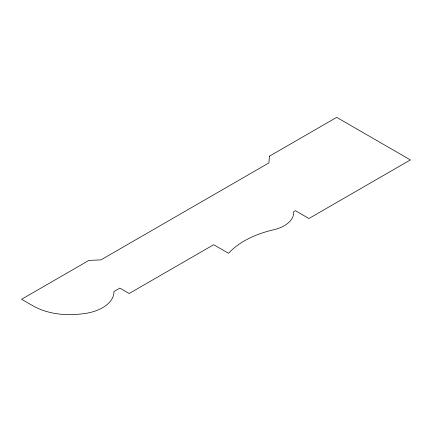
<?xml version="1.0" encoding="UTF-8"?>
<svg xmlns="http://www.w3.org/2000/svg" width="432" height="432" viewBox="0 0 432 432"><rect width="100%" height="100%" fill="white"/><g stroke="black" fill="none" stroke-linecap="round" stroke-linejoin="round"><path stroke-width="0.65" d="M269.379 156.211L268.92 162.902L100.953 259.875L88.906 260.41L21.6 299.263L33.005 305.851A51.737 29.873 0 0 0 79.655 314.102A38.794 22.399 0 0 0 113.945 291.508L119.837 288.106L129.179 293.501L213.689 244.712L228.571 253.303A87.323 50.414 0 0 1 272.209 230.105A32.254 18.619 0 0 0 293.69 211.712L295.423 210.713L308.918 218.506L410.4 159.916L336.685 117.353L269.379 156.211"/></g></svg>
